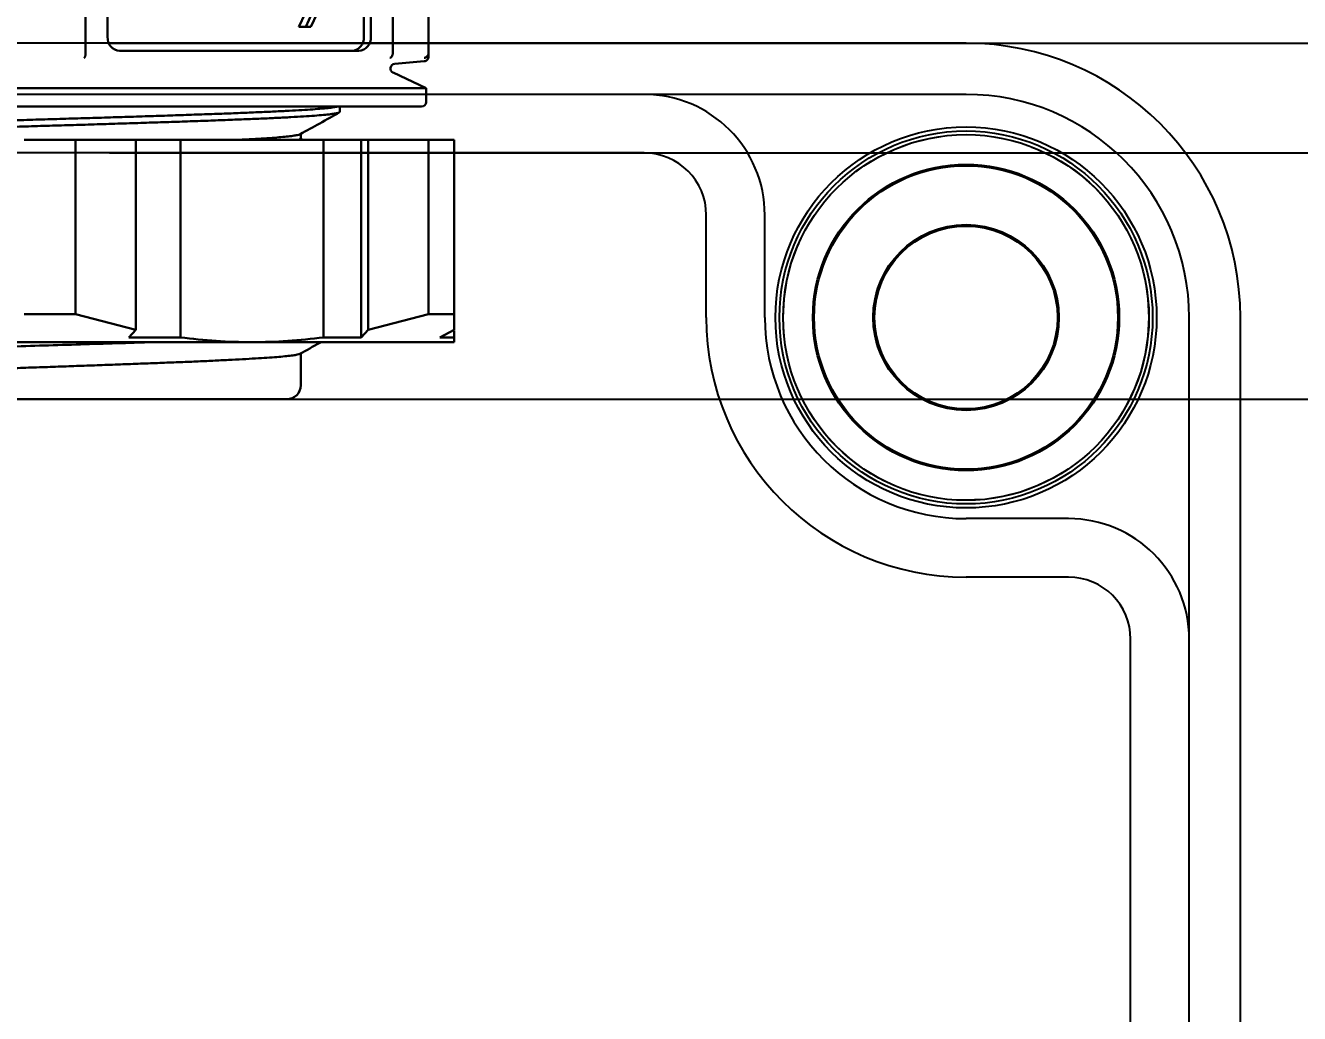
# Model space of a CAD drawing. Header units: inches. Extents: x 6.62 to 12.98, y -0.37 to 5.21.
# Drawn here: x 9.121 to 10.492, y 3.298 to 4.361 of the extents above; entities that cross this region are included whole.
import ezdxf

# ---------------------------------------------------------------- set-up
doc = ezdxf.new("R2010")
doc.units = ezdxf.units.IN
doc.header["$MEASUREMENT"] = 0
doc.linetypes.add('SLD-DASHED', pattern=[0.075, 0.05, -0.025])
doc.linetypes.add('SLD-SOLID', pattern=[0])
doc.layers.get('0').update_dxf_attribs({"color": 1})
doc.layers.add('Dim', color=3, linetype='Continuous')
doc.layers.add('SLD-0', color=7, linetype='SLD-SOLID')
doc.styles.get("Standard").update_dxf_attribs({"font": 'arial.ttf'})
doc.dimstyles.get("Standard").update_dxf_attribs({"dimtxt": 0.18, "dimasz": 0.18, "dimexe": 0.18, "dimexo": 0.0625, "dimgap": 0.09, "dimtad": 0, "dimtih": 1, "dimtoh": 1, "dimdec": 4, "dimzin": 0, "dimdsep": 46, "dimtxsty": 'Standard', "dimcen": 0.09, "dimadec": 0, "dimazin": 0, "dimtfac": 1, "dimtdec": 4, "dimtofl": 0, "dimtmove": 0, "dimatfit": 3, "dimfxl": 1, "dimtolj": 1, "dimtzin": 0, "dimarcsym": 0})

# ---------------------------------------------------------------- blocks, each defined once
blk = doc.blocks.new('*D17')
at = {"layer": 'Defpoints', "color": 0, "transparency": 16777216}
for p in [(9.1488, 4.2243), (9.1488, 0.7597), (11.3009, 0.7597)]:
    blk.add_point(p, dxfattribs=at)
at = {"layer": 'Dim', "color": 0, "lineweight": -2, "transparency": 16777216}
for p, q in [((9.2113, 4.2243), (11.4809, 4.2243)), ((11.3009, 4.0443), (11.3009, 2.6739)), ((11.3009, 0.9397), (11.3009, 2.31)), ((9.2113, 0.7597), (11.4809, 0.7597))]:
    blk.add_line(p, q, dxfattribs=at)
at = {"layer": 'Dim', "color": 0, "transparency": 16777216}
for points in [[(11.2709, 4.0443), (11.3309, 4.0443), (11.3009, 4.2243)], [(11.2709, 0.9397), (11.3309, 0.9397), (11.3009, 0.7597)]]:
    blk.add_solid(points, dxfattribs=at)
at = {"layer": 'Dim', "color": 0, "transparency": 16777216, "insert": (11.3009, 2.492), "char_height": 0.18, "attachment_point": 5}
blk.add_mtext('\\A1;3.4646', dxfattribs=at)
blk = doc.blocks.new('*D18')
at = {"layer": 'Defpoints', "color": 0, "transparency": 16777216}
for p in [(9.1488, 4.3424), (9.1488, 0.6416), (12.2436, 0.6416)]:
    blk.add_point(p, dxfattribs=at)
at = {"layer": 'Dim', "color": 0, "lineweight": -2, "transparency": 16777216}
for p, q in [((9.2113, 4.3424), (12.4236, 4.3424)), ((12.2436, 4.1624), (12.2436, 3.7685)), ((12.2436, 0.8216), (12.2436, 3.4046)), ((9.2113, 0.6416), (12.4236, 0.6416))]:
    blk.add_line(p, q, dxfattribs=at)
at = {"layer": 'Dim', "color": 0, "transparency": 16777216}
for points in [[(12.2136, 4.1624), (12.2736, 4.1624), (12.2436, 4.3424)], [(12.2136, 0.8216), (12.2736, 0.8216), (12.2436, 0.6416)]]:
    blk.add_solid(points, dxfattribs=at)
at = {"layer": 'Dim', "color": 0, "transparency": 16777216, "insert": (12.2436, 3.5865), "char_height": 0.18, "attachment_point": 5}
blk.add_mtext('\\A1;3.7008', dxfattribs=at)
blk = doc.blocks.new('CG-31')
at = {"color": 7, "linetype": 'Continuous', "lineweight": 30}
for p, q in [((0.9706, 0.4176), (1.1585, 0.4176)), ((0.9706, 0.4176), (0.9706, 0.3901)), ((1.1585, 0.4176), (1.1751, 0.4176)), ((1.1585, 0.3901), (1.1585, 0.4176)), ((1.1751, 0.4176), (1.1834, 0.4024)), ((1.1761, 0.4176), (1.1834, 0.4176)), ((1.1834, 0.4024), (1.1834, 0.4176)), ((1.1886, 0.2001), (1.1886, 0.4176)), ((0.7382, 0.3901), (0.8774, 0.3901)), ((0.8889, 0.3537), (0.8861, 0.3855)), ((0.915, 0.3876), (0.8984, 0.352)), ((0.915, 0.3876), (0.915, -0.0174)), ((0.93, 0.3876), (0.915, 0.3876)), ((1.1585, 0.3901), (0.9706, 0.3901)), ((0.9706, 0.3901), (0.9706, 0.3251)), ((1.1751, 0.3251), (1.1585, 0.3901)), ((0.935, -0.4174), (0.935, 0.3826)), ((0.7382, 0.3517), (0.8774, 0.3517)), ((0.86, 0.3279), (0.76, 0.3279)), ((0.86, 0.3204), (0.76, 0.3204)), ((1.1751, 0.3251), (0.9706, 0.3251)), ((0.9706, 0.3251), (0.9706, 0.3176)), ((0.9706, 0.3176), (1.1834, 0.3176)), ((0.9706, 0.3176), (0.9706, 0.2771)), ((1.1834, 0.3176), (1.1751, 0.3251)), ((1.1834, 0.2771), (1.1834, 0.3176)), ((0.875, 0.0577), (0.875, 0.3149)), ((0.9408, 0.2946), (0.935, 0.2946)), ((1.1834, 0.2771), (0.9706, 0.2771)), ((0.9706, 0.2771), (0.9706, 0.1231)), ((0.8346, 0.2703), (0.8492, 0.2636)), ((0.8492, 0.2579), (0.8346, 0.2647)), ((0.8492, 0.2636), (0.8492, 0.2579)), ((0.8492, 0.2504), (0.8346, 0.2572)), ((0.8492, 0.2579), (0.8492, 0.2504)), ((0.9696, 0.2526), (0.9643, 0.2526)), ((0.9706, 0.255), (0.9693, 0.2526)), ((0.9706, 0.2509), (0.9696, 0.2526)), ((1.235, 0.2526), (1.2007, 0.2526)), ((1.25, -0.2724), (1.25, 0.2376)), ((1.1886, -0.2349), (1.1886, 0.2001)), ((0.9706, 0.1231), (1.1834, 0.1231)), ((0.9706, 0.1231), (0.9706, 0.075)), ((1.1834, 0.0675), (1.1834, 0.1231)), ((0.9706, 0.075), (1.1751, 0.075)), ((0.9706, 0.075), (0.9706, 0.0101)), ((1.1751, 0.075), (1.1585, 0.0101)), ((1.1834, 0.0675), (1.1751, 0.075)), ((0.76, 0.0447), (0.86, 0.0447)), ((0.7382, 0.021), (0.8774, 0.021)), ((0.9706, 0.0101), (1.1585, 0.0101)), ((0.9706, 0.0101), (0.9706, -0.0449)), ((1.1585, -0.0449), (1.1585, 0.0101)), ((0.915, -0.0174), (0.915, -0.4224))]:
    blk.add_line(p, q, dxfattribs=at)
for centre, radius, start, end in [((0.93, 0.3826), 0.005, 0, 90), ((0.8939, 0.3541), 0.005, 185, 335), ((0.8609, 0.3139), 0.0141, 4.4019, 93.8113), ((0.8609, 0.3064), 0.0141, 4.4019, 93.8113), ((1.235, 0.2376), 0.015, 0, 90), ((0.8609, 0.0588), 0.0141, 266.1887, 355.5981)]:
    blk.add_arc(centre, radius, start, end, dxfattribs=at)
for points, knots in [([(1.1834, 0.4176), (1.1849, 0.4176), (1.1879, 0.4176), (1.1884, 0.4176), (1.1886, 0.4176)], [0, 0, 0, 0, 0.49918, 1, 1, 1, 1]), ([(0.8824, 0.3855), (0.8823, 0.3859), (0.8822, 0.3869), (0.8815, 0.3881), (0.8805, 0.3891), (0.8794, 0.3897), (0.8784, 0.39), (0.8777, 0.3901), (0.8774, 0.3901)], [0, 0, 0, 0, 0.192233, 0.383083, 0.564347, 0.729581, 0.875132, 1, 1, 1, 1]), ([(0.8809, 0.3901), (0.881, 0.3901), (0.8815, 0.3901), (0.8793, 0.3901), (0.8774, 0.3901)], [0, 0, 0, 0, 0.12, 1, 1, 1, 1]), ([(0.8861, 0.3855), (0.886, 0.3861), (0.8858, 0.3873), (0.8846, 0.3888), (0.883, 0.3899), (0.8817, 0.39), (0.8811, 0.3901)], [0, 0, 0, 0, 0.2411, 0.5, 0.7589, 1, 1, 1, 1]), ([(0.8824, 0.3486), (0.8823, 0.3489), (0.8822, 0.3495), (0.8815, 0.3503), (0.8805, 0.3509), (0.8794, 0.3513), (0.8784, 0.3516), (0.8777, 0.3516), (0.8774, 0.3517)], [0, 0, 0, 0, 0.192228, 0.383076, 0.564338, 0.729573, 0.875127, 1, 1, 1, 1]), ([(0.9628, -0.3287), (0.9626, -0.3284), (0.9622, -0.3277), (0.9615, -0.324), (0.9607, -0.3181), (0.96, -0.31), (0.9592, -0.3), (0.9584, -0.288), (0.9576, -0.2742), (0.9568, -0.2586), (0.9561, -0.2414), (0.9553, -0.2227), (0.9545, -0.2025), (0.9537, -0.1809), (0.9529, -0.1579), (0.9521, -0.1339), (0.9514, -0.1091), (0.9506, -0.084), (0.9498, -0.0584), (0.949, -0.0325), (0.9482, -0.0066), (0.9474, 0.0191), (0.9467, 0.0447), (0.9459, 0.0697), (0.9451, 0.0943), (0.9443, 0.118), (0.9435, 0.1408), (0.9428, 0.1625), (0.942, 0.183), (0.9412, 0.2023), (0.9404, 0.2202), (0.9396, 0.2364), (0.9388, 0.2508), (0.9381, 0.2631), (0.9373, 0.2736), (0.9365, 0.2819), (0.9357, 0.2882), (0.9352, 0.2907), (0.935, 0.2918)], [0, 0, 0, 0, 0.018699, 0.046793, 0.074692, 0.10278, 0.13066, 0.158734, 0.186613, 0.214683, 0.242563, 0.270635, 0.298515, 0.326586, 0.355257, 0.384136, 0.4122, 0.44046, 0.468523, 0.49678, 0.524665, 0.552745, 0.58063, 0.608705, 0.63659, 0.664669, 0.692555, 0.72063, 0.748516, 0.776593, 0.805277, 0.834171, 0.862176, 0.890374, 0.918302, 0.946425, 0.974353, 1, 1, 1, 1]), ([(0.9648, 0.2517), (0.9609, 0.2589), (0.953, 0.2731), (0.9451, 0.2873), (0.9411, 0.2944)], [0, 0, 0, 0, 0.49995, 1, 1, 1, 1]), ([(0.9413, 0.2939), (0.9414, 0.2938), (0.9417, 0.2933), (0.9423, 0.2904), (0.9431, 0.2851), (0.9439, 0.2774), (0.9447, 0.2677), (0.9455, 0.2559), (0.9463, 0.2424), (0.9471, 0.2271), (0.9479, 0.2101), (0.9486, 0.1916), (0.9494, 0.1717), (0.9502, 0.1504), (0.951, 0.1281), (0.9517, 0.1048), (0.9525, 0.0806), (0.9533, 0.0557), (0.9541, 0.0304), (0.9549, 0.0047), (0.9556, -0.0211), (0.9564, -0.0469), (0.9572, -0.0727), (0.958, -0.0984), (0.9588, -0.1236), (0.9596, -0.1478), (0.9604, -0.1709), (0.9612, -0.1931), (0.962, -0.214), (0.9627, -0.2338), (0.9635, -0.2519), (0.9643, -0.2684), (0.9651, -0.283), (0.9659, -0.2957), (0.9667, -0.3065), (0.9674, -0.3153), (0.9682, -0.322), (0.969, -0.3267), (0.9697, -0.3292), (0.9701, -0.3292), (0.9703, -0.3292)], [0, 0, 0, 0, 0.010542, 0.037242, 0.064124, 0.091581, 0.119236, 0.146112, 0.173175, 0.20005, 0.22711, 0.253834, 0.280745, 0.307469, 0.334375, 0.361076, 0.387964, 0.414665, 0.441549, 0.46825, 0.495136, 0.521837, 0.548722, 0.576182, 0.60384, 0.630719, 0.657786, 0.684664, 0.711728, 0.739024, 0.76652, 0.793495, 0.820658, 0.847366, 0.874259, 0.900966, 0.927856, 0.954563, 0.981454, 1, 1, 1, 1]), ([(1.1886, 0.2001), (1.1884, 0.2129), (1.1879, 0.2387), (1.1849, 0.2643), (1.1834, 0.2771)], [0, 0, 0, 0, 0.499157, 1, 1, 1, 1]), ([(1.2012, 0.2517), (1.1972, 0.2588), (1.193, 0.2663), (1.1888, 0.2739), (1.1886, 0.2743)], [0, 0, 0, 0, 0.944715, 1, 1, 1, 1]), ([(0.9646, 0.2519), (0.9647, 0.2518), (0.965, 0.2515), (0.9656, 0.249), (0.9664, 0.2444), (0.9672, 0.2377), (0.968, 0.2293), (0.9688, 0.2192), (0.9696, 0.2072), (0.9702, 0.197), (0.9705, 0.1904), (0.9706, 0.189)], [0, 0, 0, 0, 0.032148, 0.163093, 0.296885, 0.431662, 0.561704, 0.692648, 0.826441, 0.961217, 1, 1, 1, 1]), ([(1.2009, 0.2519), (1.201, 0.2519), (1.2013, 0.2515), (1.202, 0.2491), (1.2028, 0.2444), (1.2036, 0.2377), (1.2044, 0.2293), (1.2052, 0.2192), (1.2059, 0.2073), (1.2067, 0.1938), (1.2075, 0.1788), (1.2083, 0.1626), (1.2092, 0.1448), (1.21, 0.126), (1.2107, 0.1062), (1.2115, 0.0856), (1.2123, 0.0641), (1.2131, 0.042), (1.2139, 0.0196), (1.2147, -0.0029), (1.2155, -0.0259), (1.2163, -0.0487), (1.2171, -0.0712), (1.2178, -0.0932), (1.2186, -0.1149), (1.2194, -0.1359), (1.2202, -0.1559), (1.2211, -0.1748), (1.2219, -0.1929), (1.2227, -0.2097), (1.2234, -0.2249), (1.2242, -0.2387), (1.225, -0.2511), (1.2258, -0.2618), (1.2266, -0.2706), (1.2274, -0.2777), (1.2282, -0.2828), (1.2289, -0.286), (1.2293, -0.2864), (1.2294, -0.2866)], [0, 0, 0, 0, 0.00785, 0.035457, 0.063665, 0.09208, 0.119497, 0.147104, 0.175312, 0.203727, 0.231143, 0.258749, 0.286956, 0.31537, 0.342788, 0.370397, 0.398606, 0.427022, 0.454438, 0.482045, 0.510251, 0.538666, 0.566083, 0.593691, 0.6219, 0.650316, 0.677732, 0.705339, 0.733545, 0.76196, 0.789377, 0.816985, 0.845193, 0.873608, 0.901025, 0.928631, 0.956838, 0.985252, 1, 1, 1, 1]), ([(1.1886, 0.2001), (1.1884, 0.1872), (1.1879, 0.1615), (1.1849, 0.1359), (1.1834, 0.1231)], [0, 0, 0, 0, 0.499157, 1, 1, 1, 1]), ([(1.1886, 0.0905), (1.1887, 0.0864), (1.1893, 0.0701), (1.1902, 0.0401), (1.1914, 0.001), (1.1926, -0.0384), (1.1938, -0.0775), (1.1949, -0.1156), (1.1961, -0.1522), (1.1973, -0.1866), (1.1985, -0.2184), (1.1997, -0.2469), (1.2009, -0.2717), (1.2021, -0.2926), (1.2033, -0.3092), (1.2044, -0.3208), (1.2054, -0.3271), (1.2059, -0.3279), (1.2061, -0.3282)], [0, 0, 0, 0, 0.0228733, 0.0906362, 0.1583743, 0.2260638, 0.2937534, 0.3614916, 0.4292546, 0.4969926, 0.5646826, 0.6323738, 0.7001145, 0.7678793, 0.8356154, 0.9032958, 0.9683674, 1, 1, 1, 1]), ([(0.8824, 0.0195), (0.8823, 0.0197), (0.8822, 0.02), (0.8815, 0.0204), (0.8805, 0.0207), (0.8794, 0.0209), (0.8784, 0.021), (0.8777, 0.021), (0.8774, 0.021)], [0, 0, 0, 0, 0.192231, 0.38308, 0.564343, 0.729578, 0.87513, 1, 1, 1, 1])]:
    blk.add_open_spline(points, degree=3, knots=knots, dxfattribs=at)
blk = doc.blocks.new('*D29')
at = {"color": 0, "lineweight": -2, "transparency": 16777216}
for p, q in [((9.2096, 5.2091), (12.7879, 5.2091)), ((12.6079, 5.0291), (12.6079, 4.766)), ((12.6079, 4.1391), (12.6079, 4.4022)), ((9.2096, 3.9591), (12.7879, 3.9591))]:
    blk.add_line(p, q, dxfattribs=at)
at = {"color": 0, "transparency": 16777216}
for points in [[(12.5779, 5.0291), (12.6379, 5.0291), (12.6079, 5.2091)], [(12.5779, 4.1391), (12.6379, 4.1391), (12.6079, 3.9591)]]:
    blk.add_solid(points, dxfattribs=at)
at = {"layer": 'Defpoints', "color": 0, "transparency": 16777216}
for p in [(9.1471, 5.2091), (12.6079, 5.2091), (9.1471, 3.9591)]:
    blk.add_point(p, dxfattribs=at)
at = {"color": 0, "transparency": 16777216, "insert": (12.6079, 4.5841), "char_height": 0.18, "attachment_point": 5}
blk.add_mtext('\\A1;1.2500', dxfattribs=at)

msp = doc.modelspace()

# ---------------------------------------------------------------- linework, layer by layer
at = {"layer": 'SLD-0', "color": 7, "linetype": 'SLD-SOLID'}
for p, q in [((10.13307, 4.34236), (8.16457, 4.34236)), ((9.78661, 4.28725), (8.51102, 4.28725)), ((10.13307, 4.28725), (9.78661, 4.28725)), ((9.78661, 4.22425), (8.51102, 4.22425)), ((9.85354, 4.04709), (9.85354, 4.15733)), ((9.91653, 4.04709), (9.91653, 4.15733)), ((10.37323, 3.70063), (10.37323, 4.04709)), ((10.42835, 0.93685), (10.42835, 4.04709)), ((10.24331, 3.83055), (10.13307, 3.83055)), ((10.24331, 3.76756), (10.13307, 3.76756)), ((10.31024, 1.28331), (10.31024, 3.70063)), ((10.37323, 1.28331), (10.37323, 3.70063))]:
    msp.add_line(p, q, dxfattribs=at)
for radius in [0.20508, 0.20079, 0.19685, 0.16488, 0.16339, 0.09997, 0.09843]:
    msp.add_circle((10.13307, 4.04709), radius, dxfattribs=at)
at = {"layer": 'SLD-0', "color": 7, "linetype": 'SLD-DASHED'}
msp.add_circle((10.13307, 4.04709), 0.19685, dxfattribs=at)
at = {"layer": 'SLD-0', "color": 7, "linetype": 'SLD-SOLID'}
for centre, radius, start, end in [((10.13307, 4.04709), 0.29528, 0, 90), ((9.78661, 4.15733), 0.12992, 360, 90), ((10.13307, 4.04709), 0.24016, 360, 90), ((9.78661, 4.15733), 0.06693, 0, 90), ((10.13307, 4.04709), 0.27953, 180, 270), ((10.13307, 4.04709), 0.21654, 180, 270), ((10.24331, 3.70063), 0.12992, 360, 90), ((10.24331, 3.70063), 0.06693, 0, 90)]:
    msp.add_arc(centre, radius, start, end, dxfattribs=at)

# ---------------------------------------------------------------- block references
at = {"layer": 'SLD-0', "rotation": 270}
msp.add_blockref('CG-31', (9.16452, 5.20907), dxfattribs=at)

# ---------------------------------------------------------------- dimensions: what is measured, and where the dimension line sits
dim = msp.add_linear_dim(base=(12.60788, 5.20907), p1=(9.1471, 3.95907), p2=(9.1471, 5.20907), angle=90, dimstyle='Standard')
dim.commit()
dim.dimension.update_dxf_attribs({"geometry": '*D29', "text_midpoint": (12.60788, 4.58407)})
at = {"layer": 'Dim'}
dim = msp.add_linear_dim(base=(12.24357, 0.64158), p1=(9.14882, 4.34236), p2=(9.14882, 0.64158), angle=90, dimstyle='Standard', dxfattribs=at)
dim.commit()
dim.dimension.update_dxf_attribs({"geometry": '*D18', "text_midpoint": (12.24357, 3.58655), "dimtype": 160})
dim = msp.add_linear_dim(base=(11.30095, 0.75969), p1=(9.14882, 4.22425), p2=(9.14882, 0.75969), angle=90, dimstyle='Standard', dxfattribs=at)
dim.commit()
dim.dimension.update_dxf_attribs({"geometry": '*D17', "text_midpoint": (11.30095, 2.49197)})

doc.saveas('drawing.dxf')
